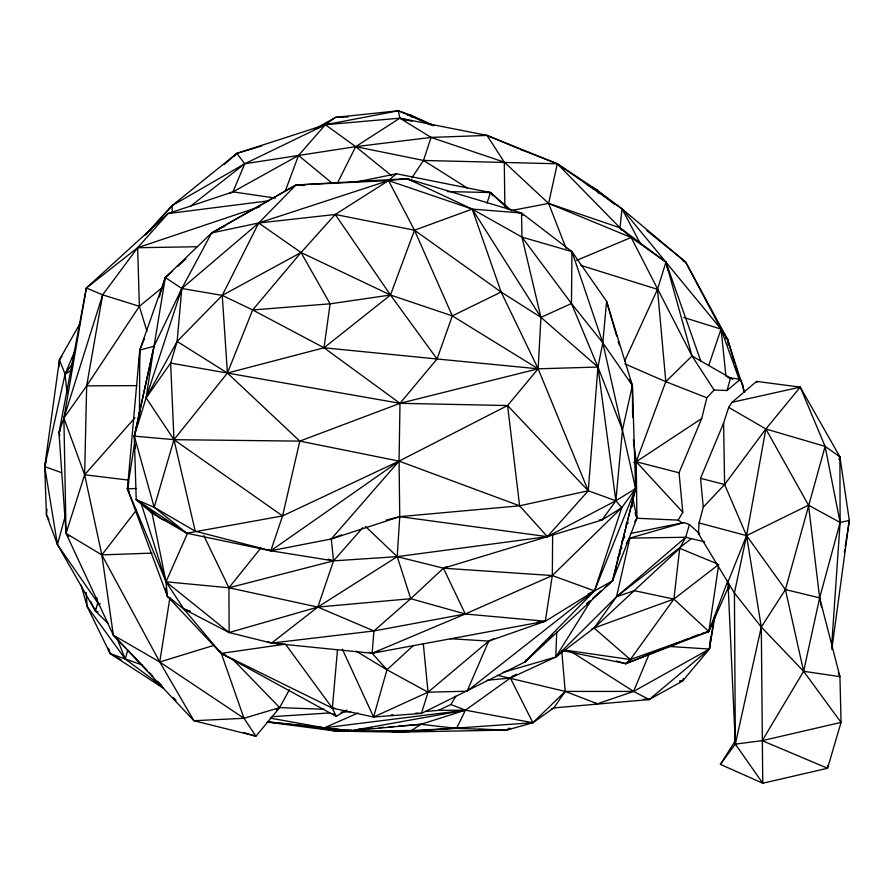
<?xml version="1.0" encoding="UTF-8"?>
<svg xmlns="http://www.w3.org/2000/svg" width="894" height="894" viewBox="0 0 894 894"><rect width="100%" height="100%" fill="white"/><g stroke="black" fill="none" stroke-linecap="round" stroke-linejoin="round"><path stroke-width="1.34" d="M552.637 534.456L552.324 575.546L545.318 621.252L488.75 641.076L428.036 692.202L373.58 717.022L332.356 708.137L221.075 653.391L167.401 596.343L127.417 488.917L139.755 350.09L165.334 277.531L211.643 232.943L295.914 185.024L407.195 178.677L521.526 212.973L571.959 251.605L606.601 301.367L632.404 385.482L635.589 488.593L612.546 580.843L524.8 662.085L421.454 713.412L373.58 717.022L342.368 649.212M599.293 519.895L602.031 520.006L615.854 500.763L622.47 429.891L597.952 367.065L571.467 303.524L571.959 251.605L521.951 237.089L472.211 209.095L407.195 178.677L388.532 180.588L295.914 185.024L211.643 232.943L181.817 288.483L154.014 346.291L134.29 436.127L136.223 499.634L152.081 513.223L186.812 533.226L270.804 550.782L333.529 560.873L397.227 556.649L547.374 536.657L602.031 520.006L621.766 507.658L635.589 488.593L602.824 342.815L571.959 251.605M211.643 232.943L258.701 222.986L388.532 180.588L414.481 230.205L452.342 315.895L437.021 358.986L399.998 403.317L399.059 461.114L399.752 516.643L397.227 556.649L410.737 598.701L465.282 613.988L545.318 621.252L594.488 590.912L612.546 580.843L636.919 518.263L636.215 461.74L633.41 439.87M434.406 125.685L410.19 114.935L398.322 110.767L335.552 117.36L325.394 124.735L298.495 155.467L232.976 191.864L168.016 213.577L137.642 247.716L102.642 294.852L86.662 385.85L84.639 474.781L101.849 554.895L113.359 635.176L193.92 720.732L255.941 736.187L279.654 707.601L289.41 689.699M139.33 363.936L139.755 350.09L144.493 338.48M556.727 632.002L555.8 657.045L510.373 678.032L465.439 710.171L420.884 724.308L350.705 730.767L336.178 731.124L267.004 722.028M59.082 366.752L59.44 359.779L79.924 323.65M735.259 740.869L720.396 764.381L762.75 783.233L827.565 768.27L841.053 722.386L803.617 671.293L761.297 627.04L734.421 593.013L698.426 533.629L699.097 522.956L703.276 507.133L700.538 478.324L723.604 423.086L728.666 407.373L732.03 402.311L756.592 381.392L800.242 387.124L839.902 456.812L849.3 520.431L831.789 649.368M831.621 646.496L840.114 522.465L839.902 456.812L837.834 454.979M616.648 336.021L606.601 301.367L602.824 342.815L597.952 367.065L588.263 490.784L547.374 536.657L443.424 568.204L410.737 598.701L373.938 630.952L271.575 643.088L229.121 632.539L183.862 609.071L167.401 596.343L165.312 588.308M386.23 520.084L399.752 516.643L547.374 536.657L615.854 500.763L635.589 488.593L594.488 590.912L467.081 691.207L428.036 692.202L386.979 669.785L372.127 653.279L373.938 630.952L317.828 607.082L228.931 587.771L166.027 581.793L127.417 488.917L134.525 443.692M337.474 650.094L332.356 708.137L336.189 716.34L346.805 710.071M134.547 438.898L134.29 436.127L146.113 397.841L170.631 363.098L177.124 341.463L181.817 288.483L258.701 222.986L295.914 185.024L304.273 185.539M551.363 709.076L553.833 707.914L649.223 699.544L682.468 681.161L709.411 649.055L710.674 636.584M831.889 646.686L832.448 641.244M832.727 638.517L833.007 635.79M47.013 509.267L46.421 514.776L57.439 544.58L95.479 611.094L108.163 623.554M61.921 356.449L59.44 359.779L44.7 466.612L46.421 514.776L48.935 519.716M643.691 699.22L649.223 699.544L709.411 649.055L714.015 617.609M562.114 650.463L625.744 663.661L708.808 631.499L718.541 565.824M137.743 423.141L139.475 412.179L139.755 350.09L154.014 346.291L165.334 277.531L172.531 271.038M844.338 552.123L844.774 549.363M845.199 546.603L849.3 520.431L840.114 522.465L808.5 505.188L765.856 428.975L728.666 407.373M169.961 597.505L159.747 662.007L193.92 720.732L243.995 718.295L279.654 707.601L324.176 709.288M594.745 703.265L597.483 703.79L633.589 691.42L709.411 649.055L714.976 616.134M268.546 200.837L168.016 213.577L86.36 288.002L63.876 418.079L58.982 432.819L66.055 533.405L113.359 635.176L147.085 670.254M68.827 536.534L66.055 533.405L66.525 530.69M59.932 435.389L58.982 432.819L86.36 288.002L137.642 247.716L259.964 206.603M129.529 492.426L127.417 488.917L128.781 482.134M195.238 531.181L154.204 507.311L173.972 439.669L227.422 373.055L252.667 309.961L301.032 252.521L335.239 214.482L388.532 180.588L472.211 209.095L521.526 212.973L521.951 237.089L540.948 317.37L538.132 368.797L507.568 405.541L399.059 461.114L282.571 515.916L186.812 533.226L154.204 507.311L134.29 436.127L154.014 346.291L146.113 397.841L173.972 439.669L195.238 531.181L270.804 550.782L331.294 538.959L399.752 516.643L519.615 505.814L588.263 490.784L615.854 500.763L621.766 507.658L594.488 590.912L524.8 662.085L526.197 659.705M145.286 235.088L172.073 205.642L236.809 153.388L325.394 124.735L399.864 118.164L487.018 135.407L557.286 163.77L548.614 203.407L566.103 248.364M622.47 429.891L632.404 385.482L629.812 379.57M698.717 532.936L689.397 524.499L683.854 522.577L629.857 538.11L616.514 596.779L594.063 628.013L555.8 657.045L502.853 672.433M268.379 549.486L270.804 550.782L282.571 515.916L299.814 441.122L399.998 403.317L538.132 368.797L597.952 367.065L615.854 500.763M634.639 521.75L636.919 518.263L678.166 520.107L682.793 512.284L679.038 472.781L701.701 418.515L706.83 397.785L714.082 390.03L727.068 390.522L740.299 379.257L743.104 385.716L743.853 392.477M635.589 488.593L612.546 580.843L605.249 587.235M127.741 649.938L125.316 659.101L161.903 686.246M46.142 461.282L44.7 466.612L57.439 544.58L99.424 605.149M57.439 544.58L65.474 515.168M96.731 597.572L97.681 603.025L95.479 611.094L98.116 611.854M727.068 390.522L730.51 377.972L692.023 355.991L631.153 237.48L620.011 227.836L557.286 163.77L520.498 149.376L522.956 150.673M720.396 764.381L735.337 744.099L761.297 627.04L785.413 589.571L825.095 446.385L800.242 387.124L732.03 402.311M373.58 717.022L386.979 669.785L413.486 645.446M591.537 629.152L594.063 628.013L679.719 548.313L685.72 537.272L689.397 524.499M159.333 297.031L165.334 277.531L181.817 288.483L222.248 295.389L252.667 309.961L324.008 347.788L399.998 403.317L507.568 405.541L588.263 490.784L538.132 368.797L501.121 292.014L472.211 209.095L414.481 230.205L335.239 214.482L258.701 222.986L222.248 295.389L177.124 341.463L146.113 397.841L181.817 288.483M86.36 288.002L102.642 294.852L63.876 418.079L66.055 533.405L101.849 554.895L159.747 662.007L243.995 718.295L255.941 736.187L244.028 732.655M66.055 533.405L84.639 474.781L134.972 417.688M411.855 177.794L423.532 160.439L431.053 137.419L487.018 135.407L519.213 148.84M487.018 203.039L490.504 192.534L396.489 173.771L357.432 181.817M708.707 365.635L721.045 329.093L685.642 262.054L622.023 208.838L596.421 189.64L557.286 163.77L423.532 160.439L355.689 146.65L244.755 163.758L172.073 205.642L146.147 234.273M267.708 641.59L271.575 643.088L317.828 607.082L333.529 560.873L362.763 527.683M679.697 681.407L682.468 681.161L683.374 678.535M838.963 459.438L839.902 456.812L825.095 446.385L765.856 428.975L724.609 484.526L703.276 507.133M177.124 341.463L227.422 373.055L324.008 347.788L390.488 295.02L414.481 230.205L501.121 292.014L540.948 317.37L597.952 367.065M633.734 462.701L636.215 461.74L665.806 381.682L692.023 355.991L665.929 262.143L620.011 227.836L548.614 203.407L504.294 162.172L487.018 135.407M285.175 191.394L298.495 155.467L332.669 183.616M616.335 660.979L625.744 663.661L630.359 659.526L708.808 631.499L727.884 580.552M649.033 654.33L633.589 691.42L565.22 691.42L497.489 675.294M74.794 351.007L65.072 374.139L44.7 466.612L61.496 472.635M229.199 193.64L232.976 191.864L244.755 163.758L325.394 124.735L398.322 110.767L432.931 125.596M467.081 691.207L488.75 641.076L493.79 638.685M702.807 633.097L708.808 631.499L729.079 585.548M187.461 533.416L166.027 581.793L167.401 596.343L172.788 600.645M624.75 360.83L657.503 289.332L665.929 262.143L631.153 237.48L548.614 203.407L511.748 210.459M337.731 182.544L355.689 146.65L399.864 118.164L411.933 121.282M58.982 432.819L60.323 430.394M425.812 711.501L438.619 710.328L450.911 704.517L455.795 696.247M591.001 600.522L555.8 657.045L616.514 596.779L685.72 537.272L704.561 541.82M617.385 558.124L620.324 553.42M626.191 543.999L629.857 538.11L685.72 537.272M621.743 541.485L624.783 536.847M128.255 480.067L84.639 474.781L63.876 418.079L86.662 385.85L139.375 306.296L161.993 287.823M73.029 362.752L65.072 374.139L67.061 393.472M564.93 650.094L630.359 659.526L673.886 599.092L718.742 564.449M136.559 509.882L101.849 554.895L152.036 553.107M260.903 547.966L228.931 587.771L229.121 632.539L317.828 607.082L410.737 598.701M619.307 551.084L621.945 547.832M627.219 541.351L629.857 538.11M800.242 387.124L765.856 428.975L746.568 535.618L734.421 593.013L735.337 744.099L762.75 783.233L761.297 627.04L746.568 535.618L724.609 484.526L723.604 423.086M234.116 156.517L236.809 153.388L261.897 145.878M203.776 535.528L228.931 587.771L333.529 560.873L331.294 538.959L399.059 461.114L519.615 505.814L547.374 536.657M508.932 728.129L506.976 730.052L399.182 732.13L336.178 731.124L318.499 727.481M621.766 507.658L552.324 575.546L465.282 613.988L372.127 653.279L271.575 643.088L274.357 642.976M524.8 662.085L543.854 643.691M548.871 638.852L552.883 634.975M177.671 266.401L185.907 258.981M217.778 230.227L219.835 228.372L224.919 226.26M151.309 229.333L147.141 233.043L151.444 229.546M224.293 164.496L236.809 153.388L244.755 163.758L190.031 206.603M586.464 603.685L589.593 600.947M592.722 598.198L601.07 590.889M691.33 538.635L616.514 596.779L634.248 590.677L673.886 599.092L708.808 631.499M389.192 179.761L396.489 173.771M513.67 675.529L510.373 678.032L487.163 680.245M679.753 642.127L625.744 663.661L629.085 661.169M270.804 550.782L399.059 461.114L299.814 441.122L173.972 439.669L134.29 436.127M625.744 663.661L630.248 660.61M561.845 652.084L565.22 691.42L553.833 707.914L532.88 722.732L506.976 730.052L456.588 728.398L420.884 724.308L411.519 730.499L399.182 732.13L383.973 730.7M682.793 512.284L636.215 461.74L701.701 418.515M276.235 709.802L279.654 707.601L232.485 658.967M516.162 674.311L510.373 678.032L532.88 722.732L565.22 691.42L597.483 703.79M317.828 607.082L397.227 556.649L443.424 568.204L552.324 575.546L594.488 590.912L588.196 593.895M70.972 370.451L65.072 374.139L59.44 359.779M314.297 129.272L335.552 117.36L347.989 116.946M625.901 524.175L628.348 522.856M258.701 222.986L301.032 252.521L390.488 295.02L452.342 315.895L501.121 292.014M510.675 728.308L506.976 730.052L479.184 729.426M447.201 566.472L443.424 568.204L465.282 613.988L373.938 630.952M632.639 417.52L632.404 385.482L602.824 342.815L571.467 303.524L540.948 317.37L472.211 209.095M316.856 128.535L325.394 124.735L355.689 146.65L391.505 175.637M386.856 730.89L399.182 732.13L532.88 722.732L465.439 710.171L350.705 730.767L268.312 721.961L324.377 727.828L358.125 712.976M576.664 260.366L631.153 237.48M331.294 538.959L341.542 534.847M682.323 641.099L688.749 638.539M691.319 637.511L697.756 634.952M369.535 652.296L372.127 653.279L378.777 651.145M214.068 645.3L159.747 662.007L113.359 635.176M630.46 533.483L683.854 522.577M372.127 653.279L545.318 621.252L537.048 622.313M452.342 315.895L538.132 368.797L437.021 358.986L390.488 295.02L330.098 303.815L252.667 309.961M140.581 501.635L166.027 581.793L183.862 609.071L221.075 653.391L285.454 644.138L332.356 708.137L335.138 708.305M391.203 714.932L392.812 714.719M270.234 718.117L324.377 727.828L465.439 710.171L456.588 728.398L411.519 730.499L336.178 731.124L325.371 728.476M355.689 146.65L431.053 137.419L504.294 162.172L504.853 206.257M336.178 731.124L344.503 730.454M347.285 730.23L351.454 729.895M358.393 729.336L362.562 729.001M368.116 728.554L372.273 728.219M379.224 727.66L383.392 727.325M388.946 726.878L394.5 726.431M398.657 726.096L420.884 724.308M271.742 716.697L329.897 712.92M340.972 712.205L350.66 711.579M127.417 488.917L136.413 488.493M407.418 115.024L410.19 114.935L430.159 124.747M197.328 246.733L137.642 247.716L139.375 306.296L146.962 331.383M86.662 385.85L136.849 385.627M438.619 710.328L465.439 710.171L450.911 704.517M518.743 212.917L521.526 212.973L523.024 215.309M447.469 191.595L490.504 192.534L511.569 210.705M679.675 681.083L682.468 681.161M415.878 713.088L421.454 713.412L428.036 692.202L423.331 643.926M450.196 638.707L488.75 641.076M486.336 192.266L490.504 192.534L508.764 209.531M669.338 646.451L709.411 649.055M271.575 643.088L282.683 643.926M166.295 519.883L162.183 519.548L136.223 499.634L154.204 507.311M154.83 513.458L152.081 513.223L149.834 509.692M437.021 358.986L324.008 347.788L330.098 303.815L301.032 252.521L222.248 295.389L227.422 373.055L299.814 441.122M324.377 727.828L350.705 730.767M727.738 377.614L740.299 379.257M232.976 191.864L275.464 198.088M399.998 403.317L170.631 363.098L173.972 439.669L282.571 515.916M699.097 522.956L746.568 535.618L785.413 589.571L819.653 597.862L839.935 676.624L841.053 722.386L762.224 740.668L735.337 744.099L727.962 582.039L746.568 535.618L808.5 505.188L819.653 597.862L821.552 607.361M317.281 726.476L319.974 727.146M636.215 461.74L679.038 472.781M700.538 478.324L724.609 484.526M592.387 188.589L596.421 189.64L614.703 204.469M219.902 650.888L221.075 653.391L225.064 654.609M683.798 317.493L721.045 329.093L727.682 339.508L744.59 392.254M102.642 294.852L139.375 306.296M580.843 265.384L657.503 289.332L665.806 381.682L706.83 397.785M328.243 559.152L333.529 560.873M398.322 110.767L399.864 118.164L406.379 120.321M190.456 611.351L183.862 609.071L190.31 611.574M97.681 603.025L100.296 603.931M142.235 664.991L110.13 653.603L87.131 606.434L81.108 585.089M717.491 563.935L679.719 548.313L673.886 599.092L594.063 628.013L630.359 659.526M683.094 260.981L685.642 262.054L727.682 339.508L734.656 363.467M624.872 363.892L665.806 381.682M407.195 178.677L412.313 180.912M649.223 699.544L633.589 691.42L571.758 652.005M586.632 184.443L596.421 189.64L598.667 193.115M221.075 653.391L336.189 716.34L333.093 713.613M120.992 659.671L110.13 653.603L108.208 648.374M356.125 651.167L386.979 669.785M698.426 533.629L699.533 534.31M730.51 377.972L732.801 379.38M399.864 118.164L431.053 137.419M423.532 160.439L467.182 187.963M163.68 688.414L110.13 653.603L108.409 648.362M136.223 499.634L186.812 533.226M678.166 520.107L681.686 522.543M557.286 163.77L622.023 208.838L721.045 329.093L739.237 379.648M155.88 682.446L162.719 687.251M725.425 337.91L727.682 339.508L728.252 345.028M229.121 632.539L166.027 581.793L152.081 513.223L149.264 508.708M646.943 230.652L685.642 262.054M699.03 533.226L699.678 533.807M365.579 526.544L397.227 556.649M149.007 672.254L152.863 676.266M157.69 681.284L161.535 685.285M173.101 697.32L175.995 700.326M490.504 192.534L492.907 195.741M521.951 237.089L571.467 303.524M410.19 114.935L411.81 117.203M335.239 214.482L390.488 295.02M621.553 230.149L620.011 227.836L622.023 208.838L640.193 243.269M692.023 355.991L714.082 390.03M90.45 601.215L95.479 611.094L94.898 608.367M756.592 381.392L757.05 382.464M838.371 672.791L839.935 676.624L803.617 671.293L762.224 740.668L827.565 768.27L827.531 765.543M116.611 637.299L125.316 659.101L87.131 606.434L86.137 592.621M631.689 503.858L632.639 506.485M635.019 513.022L636.919 518.263L632.639 496.997M729.359 585.928L727.962 582.039L729.381 588.855M701.008 361.679L665.929 262.143L667.818 270.2M220.773 651.894L243.995 718.295M735.427 366.138L737.36 372.798M618.201 341.363L619.363 345.352M785.413 589.571L803.617 671.293L819.653 597.862L840.114 522.465L825.095 446.385M507.568 405.541L519.615 505.814M721.045 329.093L725.95 376.262M135.039 444.441L135.419 448.587M633.12 496.93L633.231 499.701L633.209 496.919M172.073 205.642L172.274 212.303M139.475 412.179L139.464 414.961L139.475 412.179"/></g></svg>
